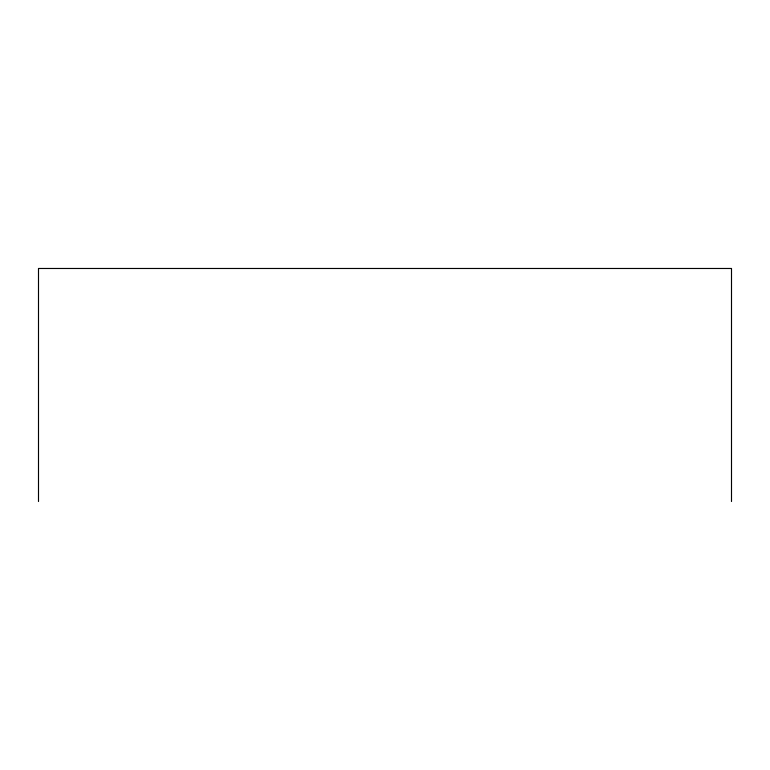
<?xml version="1.0" encoding="UTF-8"?>
<svg xmlns="http://www.w3.org/2000/svg" width="770" height="770" viewBox="0 0 770 770"><rect width="100%" height="100%" fill="white"/><g stroke="black" fill="none" stroke-linecap="round" stroke-linejoin="round"><path stroke-width="1.16" d="M731.5 501.52L731.5 268.48L38.5 268.48L38.5 501.52"/></g></svg>
